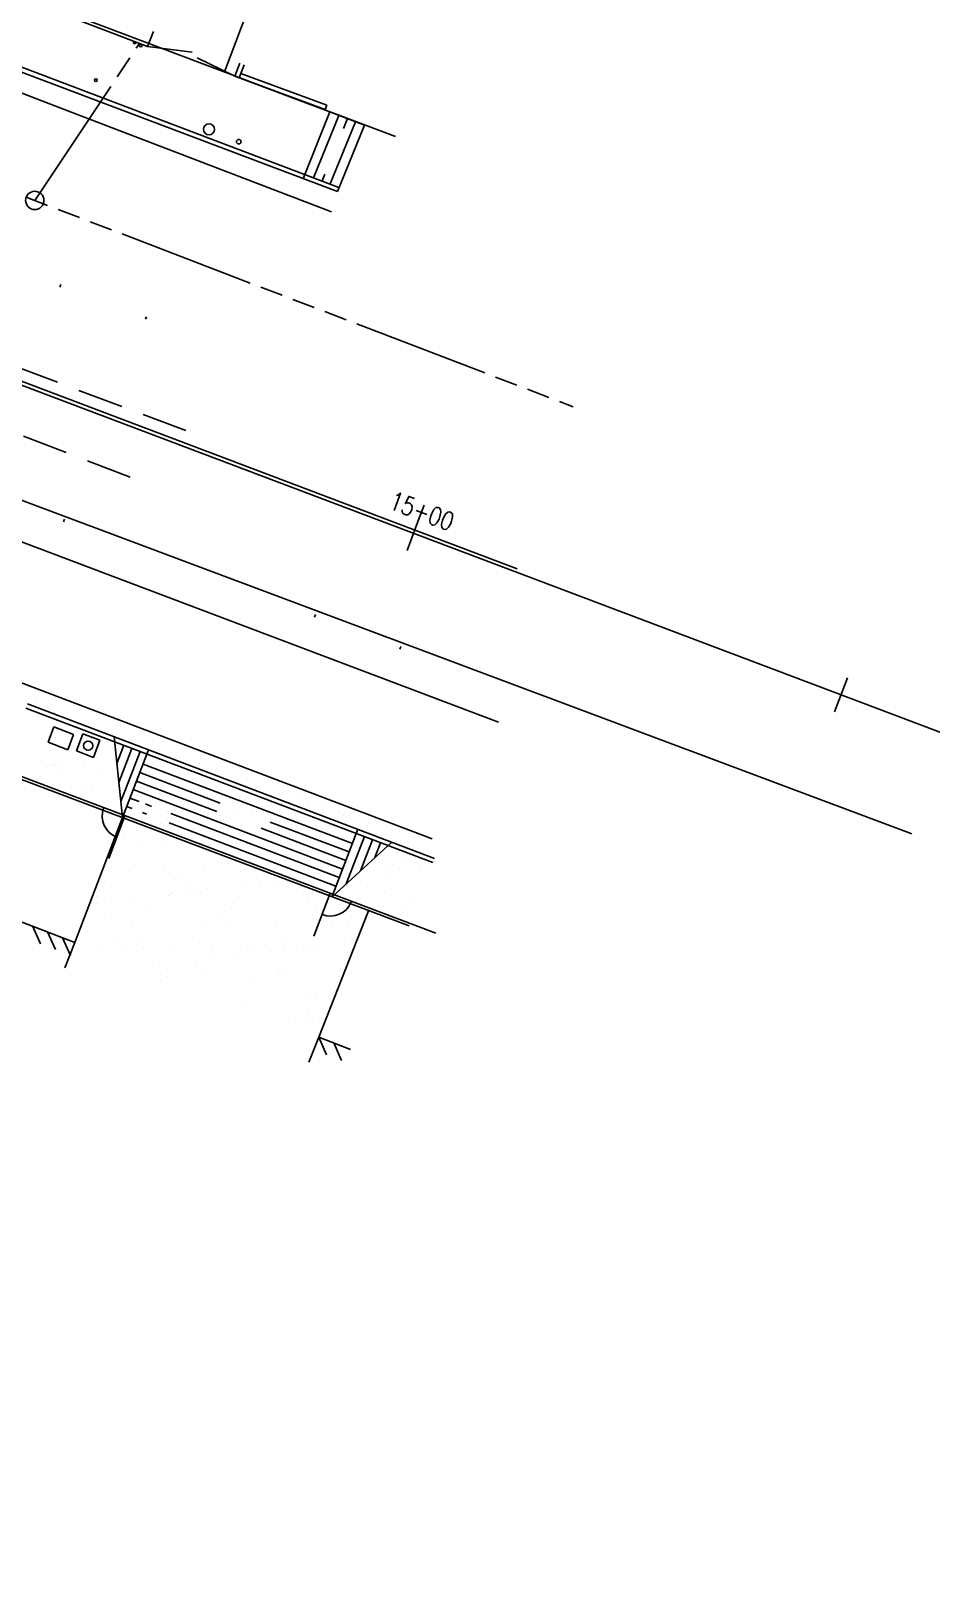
# Model space of a CAD drawing. Header units: feet. Extents: x 308 to 1449, y -4548 to -3843.
# Drawn here: x 1098.3 to 1196.8, y -4239.5 to -4070 of the extents above; entities that cross this region are included whole.
import ezdxf
from ezdxf.enums import TextEntityAlignment as Align

# ---------------------------------------------------------------- set-up
doc = ezdxf.new("R2010")
doc.units = ezdxf.units.FT
doc.header["$LTSCALE"] = 10
doc.header["$MEASUREMENT"] = 0
doc.linetypes.add('DASHED', pattern=[0.75, 0.5, -0.25])
doc.linetypes.add('SEWER', pattern=[2.75, 1.5, -0.125, 0.25, -0.125, 0.25, -0.125, 0.25, -0.125])
doc.layers.get('0').update_dxf_attribs({"linetype": 'CONTINUOUS'})
for name, color, linetype in [('access', 4, 'CONTINUOUS'), ('Baseline', 5, 'CONTINUOUS'), ('HATCH', 8, 'CONTINUOUS'), ('LINE', 5, 'DASHED'), ('PL 1098 Red', 3, 'CONTINUOUS'), ('SLN', 6, 'CONTINUOUS'), ('STALBL', 7, 'CONTINUOUS'), ('Utilities Per Plan', 8, 'CONTINUOUS')]:
    doc.layers.add(name, color=color, linetype=linetype)
doc.styles.add('STAN', font='ROMANS.SHX', dxfattribs={"width": 0.8})

msp = doc.modelspace()

# ---------------------------------------------------------------- linework, layer by layer
for p, q in [((1139.45, -4126.82), (1140.86, -4123.08)), ((1186.22, -4144.49), (1187.64, -4140.75))]:
    msp.add_line(p, q)
at = {"layer": 'access', "color": 4, "ltscale": 25}
for p, q in [((1106.81, -4160.52), (1108.58, -4155.85)), ((1106.81, -4160.52), (1108.58, -4155.85)), ((1129.26, -4169.01), (1131.03, -4164.33)), ((1129.26, -4169.01), (1131.03, -4164.33))]:
    msp.add_line(p, q, dxfattribs=at)
for centre, start, end in [((1108.58, -4155.85), 160.7141, 249.3), ((1131.03, -4164.33), 249.3, 337.8859)]:
    msp.add_arc(centre, 2.5, start, end, dxfattribs=at)
at = {"layer": 'Baseline'}
msp.add_line((684.58, -3952.8), (1443.26, -4239.48), dxfattribs=at)
at = {"layer": 'HATCH'}
for p, q in [((1131.99, -4079.2, 0.3), (1129.21, -4086.02, 4.86)), ((1133.81, -4079.9), (1131.03, -4086.71, 4.56)), ((1132.93, -4079.56), (1132.48, -4080.65, 0.73)), ((1130.45, -4085.62, 4.06), (1130.15, -4086.38, 4.56)), ((1101.46, -4098), (1101.57, -4097.72)), ((1110.82, -4101.52), (1110.93, -4101.24)), ((1101.87, -4123.68), (1101.97, -4123.4)), ((1129.32, -4134.1), (1129.42, -4133.82)), ((1138.67, -4137.62), (1138.78, -4137.34)), ((1098.83, -4142.97), (1098.83, -4142.97)), ((1100.83, -4144.56), (1100.83, -4144.56)), ((1100.18, -4147.22), (1100.18, -4147.22)), ((1104.88, -4147.37), (1104.88, -4147.37)), ((1109.52, -4147.2), (1109.52, -4147.2)), ((1109.67, -4147.6), (1109.67, -4147.6)), ((1110.79, -4148.01), (1110.79, -4148.01)), ((1112.74, -4147.27), (1112.74, -4147.27)), ((1108.45, -4148.14), (1107.69, -4150.12)), ((1109.34, -4148.47), (1107.9, -4152.19)), ((1108.11, -4149.51), (1108.11, -4149.51)), ((1110.23, -4148.81), (1108.12, -4154.27)), ((1109.67, -4149.31), (1109.67, -4149.31)), ((1110.22, -4148.11), (1110.22, -4148.11)), ((1112.11, -4148.99), (1112.11, -4148.99)), ((1100.04, -4150.58), (1100.04, -4150.58)), ((1100.65, -4150.23), (1100.65, -4150.23)), ((1101.02, -4150.34), (1101.02, -4150.34)), ((1101.2, -4150.74), (1101.2, -4150.74)), ((1101.6, -4150.37), (1101.6, -4150.37)), ((1104.04, -4150.05), (1104.04, -4150.05)), ((1106, -4150.93), (1106, -4150.93)), ((1108.69, -4150.38), (1108.69, -4150.38)), ((1110.21, -4151.12), (1119, -4154.46)), ((1110.57, -4150.19), (1133.48, -4158.88)), ((1112.83, -4150.5), (1112.83, -4150.5)), ((1115.34, -4150.91), (1115.34, -4150.91)), ((1116.79, -4150.09), (1116.79, -4150.09)), ((1109.49, -4152.98), (1132.39, -4161.68)), ((1109.85, -4152.05), (1118.63, -4155.39)), ((1112.93, -4153.05), (1112.93, -4153.05)), ((1120.6, -4153.09), (1120.6, -4153.09)), ((1103.81, -4153.13), (1103.81, -4153.13)), ((1105.07, -4153.15), (1105.07, -4153.15)), ((1109.13, -4153.92), (1110.13, -4154.3)), ((1110.82, -4154.56), (1111.5, -4154.82)), ((1111.95, -4154.71), (1111.95, -4154.71)), ((1115.82, -4153.24), (1115.82, -4153.24)), ((1116.37, -4153.74), (1116.37, -4153.74)), ((1121.29, -4154.7), (1121.29, -4154.7)), ((1127.03, -4154.79), (1127.03, -4154.79)), ((1128, -4153.5), (1128, -4153.5)), ((1128.59, -4154.59), (1128.59, -4154.59)), ((1130.63, -4154.68), (1130.63, -4154.68)), ((1131.03, -4154.27), (1131.03, -4154.27)), ((1108.76, -4154.85), (1109.35, -4155.07)), ((1108.88, -4156.16), (1108.88, -4156.16)), ((1110.49, -4155.5), (1110.92, -4155.67)), ((1113.21, -4155.52), (1113.21, -4155.52)), ((1113.59, -4155.61), (1132.03, -4162.61)), ((1114.88, -4156.39), (1114.88, -4156.39)), ((1116.98, -4155.87), (1116.98, -4155.87)), ((1118.95, -4155.86), (1118.95, -4155.86)), ((1118.98, -4156.13), (1118.98, -4156.13)), ((1120.52, -4155.65), (1120.52, -4155.65)), ((1122.55, -4155.5), (1122.55, -4155.5)), ((1122.96, -4155.33), (1122.96, -4155.33)), ((1124.84, -4155.77), (1124.84, -4155.77)), ((1130.98, -4156.24), (1130.98, -4156.24)), ((1131.9, -4155.49), (1131.9, -4155.49)), ((1132.51, -4155.8), (1132.51, -4155.8)), ((1110.88, -4156.92), (1110.88, -4156.92)), ((1112.44, -4156.71), (1112.44, -4156.71)), ((1113.43, -4156.62), (1131.67, -4163.54)), ((1123.47, -4157.22), (1132.76, -4160.75)), ((1124.47, -4156.53), (1133.12, -4159.81)), ((1131.54, -4156.74), (1131.54, -4156.74)), ((1134.79, -4158.13), (1132.78, -4163.3)), ((1108.42, -4158.44), (1108.42, -4158.44)), ((1109.96, -4158.77), (1109.96, -4158.77)), ((1113.11, -4158.83), (1113.11, -4158.83)), ((1117.77, -4158.42), (1117.77, -4158.42)), ((1120.79, -4158.87), (1120.79, -4158.87)), ((1121.97, -4158.87), (1121.97, -4158.87)), ((1122.52, -4159.38), (1122.52, -4159.38)), ((1127.11, -4158.4), (1127.11, -4158.4)), ((1128.89, -4158.58), (1128.89, -4158.58)), ((1134.15, -4159.14), (1134.15, -4159.14)), ((1135.68, -4158.47), (1134.36, -4161.87)), ((1136.56, -4158.81), (1135.93, -4160.43)), ((1136.45, -4158.39), (1136.45, -4158.39)), ((1136.74, -4158.48), (1136.74, -4158.48)), ((1112.95, -4161.5), (1112.95, -4161.5)), ((1125.02, -4161.55), (1125.02, -4161.55)), ((1132.7, -4161.58), (1132.7, -4161.58)), ((1137.87, -4161.13), (1137.87, -4161.13)), ((1139.43, -4160.93), (1139.43, -4160.93)), ((1140.8, -4161.29), (1140.8, -4161.29)), ((1106.29, -4163.05), (1106.29, -4163.05)), ((1109.07, -4161.94), (1109.07, -4161.94)), ((1113.5, -4162.01), (1113.5, -4162.01)), ((1114.37, -4162.23), (1114.37, -4162.23)), ((1115.64, -4163.03), (1115.64, -4163.03)), ((1117.17, -4161.65), (1117.17, -4161.65)), ((1121.72, -4163.26), (1121.72, -4163.26)), ((1123.28, -4163.05), (1123.28, -4163.05)), ((1123.71, -4162.21), (1123.71, -4162.21)), ((1124.98, -4163.01), (1124.98, -4163.01)), ((1125.13, -4161.77), (1125.13, -4161.77)), ((1125.72, -4162.73), (1125.72, -4162.73)), ((1129.8, -4162.2), (1129.8, -4162.2)), ((1131.36, -4161.99), (1131.36, -4161.99)), ((1133.05, -4162.19), (1133.05, -4162.19)), ((1133.8, -4161.67), (1133.8, -4161.67)), ((1134.32, -4163), (1134.32, -4163)), ((1137.13, -4161.87), (1137.13, -4161.87)), ((1137.69, -4162.38), (1137.69, -4162.38)), ((1105.45, -4164.71), (1105.45, -4164.71)), ((1109.57, -4164.86), (1109.57, -4164.86)), ((1113.3, -4164.61), (1113.3, -4164.61)), ((1113.65, -4164.32), (1113.65, -4164.32)), ((1115.21, -4164.12), (1115.21, -4164.12)), ((1116.11, -4164.4), (1116.11, -4164.4)), ((1117.65, -4163.79), (1117.65, -4163.79)), ((1120.98, -4164.65), (1120.98, -4164.65)), ((1128.12, -4164.5), (1128.12, -4164.5)), ((1129.08, -4164.36), (1129.08, -4164.36)), ((1136.93, -4164.26), (1136.93, -4164.26)), ((1140.3, -4164.77), (1140.3, -4164.77)), ((1105.57, -4165.38), (1105.57, -4165.38)), ((1107.13, -4165.18), (1107.13, -4165.18)), ((1110.85, -4165.95), (1110.85, -4165.95)), ((1120.19, -4165.93), (1120.19, -4165.93)), ((1128.67, -4165.01), (1128.67, -4165.01)), ((1129.53, -4165.92), (1129.53, -4165.92)), ((1138.87, -4165.9), (1138.87, -4165.9)), ((1107.09, -4167.03), (1107.09, -4167.03)), ((1109.26, -4167.72), (1109.26, -4167.72)), ((1117.36, -4167.43), (1117.36, -4167.43)), ((1119.1, -4167.14), (1119.1, -4167.14)), ((1119.65, -4167.64), (1119.65, -4167.64)), ((1125.21, -4167.33), (1125.21, -4167.33)), ((1131.28, -4167.4), (1131.28, -4167.4)), ((1132.89, -4167.36), (1132.89, -4167.36)), ((1107.45, -4169.75), (1107.45, -4169.75)), ((1110.08, -4169.77), (1110.08, -4169.77)), ((1116.79, -4169.74), (1116.79, -4169.74)), ((1122.26, -4170.04), (1122.26, -4170.04)), ((1126.14, -4169.72), (1126.14, -4169.72)), ((1132.56, -4169.6), (1132.56, -4169.6)), ((1105.64, -4170.49), (1105.64, -4170.49)), ((1108.72, -4170.56), (1108.72, -4170.56)), ((1110.63, -4170.28), (1110.63, -4170.28)), ((1113.49, -4170.39), (1113.49, -4170.39)), ((1116.41, -4171.72), (1116.41, -4171.72)), ((1117.97, -4171.52), (1117.97, -4171.52)), ((1118.06, -4170.54), (1118.06, -4170.54)), ((1120.41, -4171.2), (1120.41, -4171.2)), ((1121.17, -4170.43), (1121.17, -4170.43)), ((1124.49, -4170.66), (1124.49, -4170.66)), ((1126.05, -4170.46), (1126.05, -4170.46)), ((1127.4, -4170.53), (1127.4, -4170.53)), ((1128.49, -4170.13), (1128.49, -4170.13)), ((1129.27, -4170.14), (1129.27, -4170.14)), ((1112.34, -4172.26), (1112.34, -4172.26)), ((1113.24, -4172.67), (1113.24, -4172.67)), ((1117.55, -4173.21), (1117.55, -4173.21)), ((1122.61, -4173.45), (1122.61, -4173.45)), ((1125.25, -4172.77), (1125.25, -4172.77)), ((1125.4, -4173.11), (1125.4, -4173.11)), ((1125.8, -4173.28), (1125.8, -4173.28)), ((1131.95, -4173.43), (1131.95, -4173.43)), ((1113.27, -4173.46), (1113.27, -4173.46)), ((1121.36, -4176.21), (1121.36, -4176.21)), ((1128.41, -4175.67), (1128.41, -4175.67)), ((1129.46, -4175.92), (1129.46, -4175.92)), ((1127.25, -4178.06), (1127.25, -4178.06)), ((1128.56, -4177.23), (1128.56, -4177.23)), ((1128.81, -4177.86), (1128.81, -4177.86)), ((1129.82, -4178.04), (1129.82, -4178.04))]:
    msp.add_line(p, q, dxfattribs=at)
at = {"layer": 'HATCH', "linetype": 'Continuous'}
for p, q in [((1099.32, -4169.85), (1098.47, -4167.91)), ((1100.97, -4170.49), (1100.11, -4168.55)), ((1102.62, -4171.13), (1101.76, -4169.19)), ((1130.64, -4182), (1129.78, -4180.06)), ((1132.29, -4182.64), (1131.43, -4180.7))]:
    msp.add_line(p, q, dxfattribs=at)
at = {"layer": 'LINE'}
for p, q in [((1115.25, -4113.69, 5.17), (1043.71, -4086.82)), ((1041.45, -4092.81), (1111.32, -4119.64, 5.04))]:
    msp.add_line(p, q, dxfattribs=at)
at = {"layer": 'PL 1098 Red', "color": 5, "ltscale": 25}
for p, q in [((1138.18, -4081.52), (956.68, -4012.94)), ((1133.23, -4038), (1119.46, -4074.45)), ((1011.32, -4093.42), (1149.46, -4145.62)), ((1142.61, -4168.71), (1092.69, -4149.84))]:
    msp.add_line(p, q, dxfattribs=at)
at = {"layer": 'SLN'}
for p, q in [((1131.83, -4087.55, 4.86), (960.15, -4022.57, 4.78)), ((1132, -4087.08, 4.86), (1005.24, -4039.1, 4.81)), ((1046.01, -4057.12, 4.72), (1102.81, -4078.88, 4.98)), ((884.44, -4060.35, 4.13), (1142.2, -4158.39, 4.82)), ((1111.06, -4071.67, 5.6), (1096.48, -4066.1, 5.66)), ((1111.7, -4070.01, 5.61), (1111.06, -4071.67, 5.6)), ((1121.15, -4073.5, 5.56), (1120.62, -4074.92, 5.56)), ((1130.49, -4078.57, 5.54), (1120.62, -4074.92, 5.56)), ((1120.62, -4074.92, 5.56), (1130.99, -4078.82)), ((1121.08, -4075.09, 5.56), (1121.62, -4073.68, 5.56)), ((1130.66, -4078.1, 5.54), (1121.26, -4074.62, 5.56)), ((1130.66, -4078.1, 5.54), (1130.49, -4078.57, 5.54)), ((1102.81, -4078.88, 4.98), (1131.18, -4089.76, 4.89)), ((1130.99, -4078.82), (1128.27, -4085.66, 4.86)), ((1134.79, -4080.27), (1130.99, -4078.82)), ((1134.79, -4080.27), (1131.83, -4087.55, 4.86)), ((1128.09, -4086.13, 5.34), (1128.27, -4085.66, 4.86)), ((1139.67, -4167.88), (1074.64, -4143.34)), ((1097.72, -4144.06), (1142.28, -4160.98)), ((1097.9, -4143.6), (1142.45, -4160.51)), ((1100.16, -4147.81), (1100.8, -4146.13)), ((1100.8, -4146.13), (1102.95, -4146.95)), ((1102.31, -4148.63), (1100.16, -4147.81)), ((1102.95, -4146.95), (1102.31, -4148.63)), ((1103.97, -4146.88), (1103.26, -4148.75)), ((1105.84, -4147.59), (1103.97, -4146.88)), ((1105.13, -4149.46), (1105.84, -4147.59)), ((1108.3, -4156.05), (1107.38, -4147.2)), ((1103.26, -4148.75), (1105.13, -4149.46)), ((1111.17, -4148.63), (1108.3, -4156.05)), ((1108.3, -4156.05), (1103.08, -4169.73, 1.49)), ((1134.08, -4157.33), (1131.21, -4164.74)), ((1131.21, -4164.74), (1137.79, -4158.74)), ((1103.08, -4169.73, 1.49), (1092.5, -4165.64)), ((1135.24, -4166.25, 5.05), (1129.8, -4180.07, 5.67)), ((1103.08, -4169.73, 1.49), (1102, -4172.5, 1.88)), ((1129.78, -4180.06), (1128.71, -4182.83, 0.39)), ((1133.27, -4181.41, 5.74), (1129.8, -4180.07, 5.25))]:
    msp.add_line(p, q, dxfattribs=at)
at = {"layer": 'SLN', "color": 1}
for p, q in [((1111.06, -4071.67, 5.6), (1115.92, -4072.3, 0.5)), ((1120.62, -4074.92, 5.56), (1116.49, -4072.89, 0.93))]:
    msp.add_line(p, q, dxfattribs=at)
at = {"layer": 'SLN'}
for centre, radius in [((1110.31, -4071.55, 5.59), 0.15), ((1105.4, -4075.35, 5.44), 0.15), ((1117.78, -4080.73), 0.6), ((1121.03, -4082.08), 0.25), ((1098.71, -4088.51), 1), ((1104.55, -4148.17), 0.5)]:
    msp.add_circle(centre, radius, dxfattribs=at)
msp.add_arc((1109.65, -4071.21, 5.61), 0.15, 129.0384, 9.1642, dxfattribs=at)
at = {"layer": 'Utilities Per Plan', "linetype": 'SEWER'}
for p, q in [((928.51, -4023.32, 4.6), (1157.63, -4111.09, 5.63)), ((1098.71, -4088.51, 5.36), (1110.16, -4071.32, 5.61))]:
    msp.add_line(p, q, dxfattribs=at)
at = {"layer": 'Utilities Per Plan'}
for p, q in [((972.25, -4060.95, 3.8), (1151.52, -4128.84, 1.06)), ((1096.56, -4121.05, 4.78), (1194.7, -4157.84))]:
    msp.add_line(p, q, dxfattribs=at)

# ---------------------------------------------------------------- texts
at = {"layer": 'STALBL', "style": 'STAN', "width": 0.8}
msp.add_text('15+00', height=2, rotation=339.3, dxfattribs=at).set_placement((1140.51, -4124.01), align=Align.BOTTOM_CENTER)

doc.saveas('drawing.dxf')
